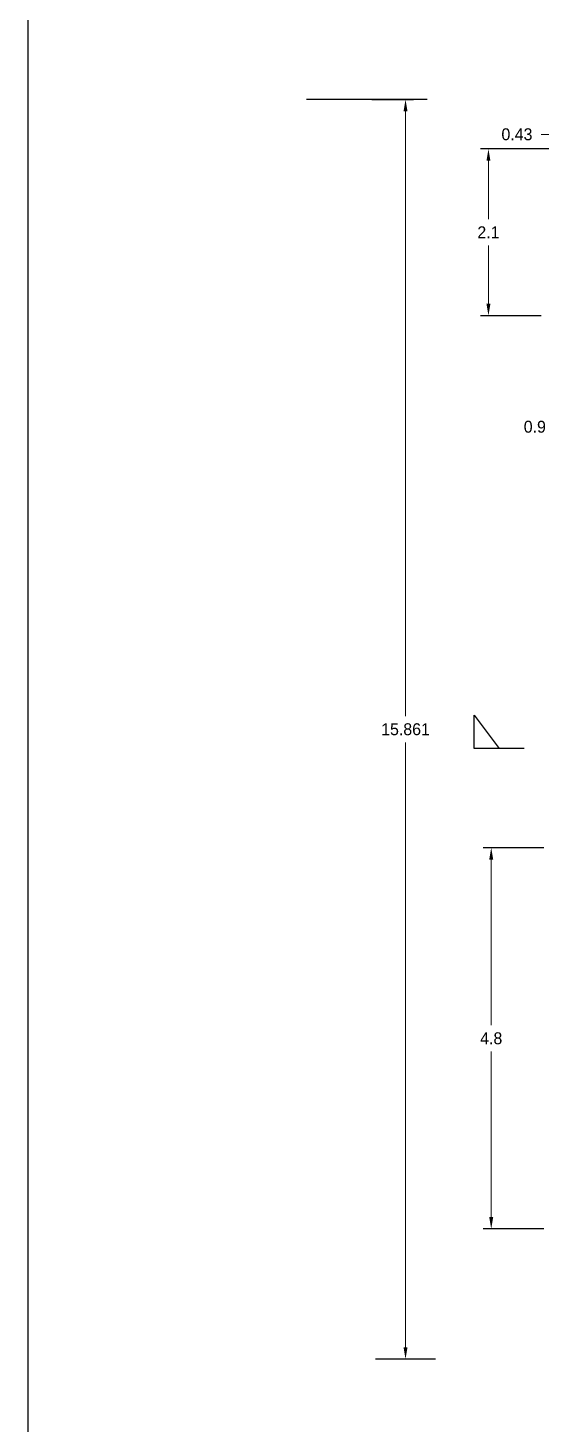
# Model space of a CAD drawing. Header units: inches. Extents: x -100 to 1476, y -184 to 112.
# Drawn here: x 13.35 to 19.81, y 27.32 to 44.9 of the extents above; entities that cross this region are included whole.
import ezdxf

# ---------------------------------------------------------------- set-up
doc = ezdxf.new("R2010")
doc.units = ezdxf.units.IN
doc.header["$MEASUREMENT"] = 0
doc.header["$PDMODE"] = 66
doc.dimstyles.get("Standard").update_dxf_attribs({"dimtxt": 0.15, "dimasz": 0.15, "dimexe": 0.1, "dimexo": 0.0625, "dimgap": 0.09, "dimtad": 0, "dimtih": 1, "dimtoh": 1, "dimdec": 4, "dimdsep": 46, "dimtxsty": 'Standard', "dimcen": 0.09, "dimadec": 0, "dimazin": 0, "dimtfac": 1, "dimtdec": 4, "dimtofl": 0, "dimtmove": 0, "dimatfit": 3, "dimfxl": 0, "dimtolj": 1, "dimtzin": 0, "dimlwd": 15, "dimarcsym": 0})

# ---------------------------------------------------------------- blocks, each defined once
blk = doc.blocks.new('*D11')
at = {"color": 0, "lineweight": -2, "transparency": 16777216}
for p, q in [((17.679, 43.998), (18.203, 43.998)), ((18.04, 28.137), (18.003, 28.137))]:
    blk.add_line(p, q, dxfattribs=at)
at = {"color": 0, "lineweight": 15, "transparency": 16777216}
for p, q in [((18.103, 43.848), (18.103, 36.233)), ((18.103, 28.287), (18.103, 35.903))]:
    blk.add_line(p, q, dxfattribs=at)
at = {"color": 0, "transparency": 16777216}
for points in [[(18.078, 43.848), (18.128, 43.848), (18.103, 43.998)], [(18.078, 28.287), (18.128, 28.287), (18.103, 28.137)]]:
    blk.add_solid(points, dxfattribs=at)
at = {"layer": 'Defpoints', "color": 0, "transparency": 16777216}
for p in [(17.617, 43.998), (18.103, 28.137), (18.103, 28.137)]:
    blk.add_point(p, dxfattribs=at)
at = {"color": 0, "transparency": 16777216, "insert": (18.103, 36.068), "char_height": 0.15, "attachment_point": 5}
blk.add_mtext('\\A1;15.861', dxfattribs=at)
blk = doc.blocks.new('*D15')
at = {"color": 0, "lineweight": -2, "transparency": 16777216}
for p, q in [((17.679, 43.998), (18.203, 43.998)), ((18.04, 28.137), (18.003, 28.137))]:
    blk.add_line(p, q, dxfattribs=at)
at = {"color": 0, "lineweight": 15, "transparency": 16777216}
for p, q in [((18.103, 43.848), (18.103, 36.233)), ((18.103, 28.287), (18.103, 35.903))]:
    blk.add_line(p, q, dxfattribs=at)
at = {"color": 0, "transparency": 16777216}
for points in [[(18.078, 43.848), (18.128, 43.848), (18.103, 43.998)], [(18.078, 28.287), (18.128, 28.287), (18.103, 28.137)]]:
    blk.add_solid(points, dxfattribs=at)
at = {"layer": 'Defpoints', "color": 0, "transparency": 16777216}
for p in [(17.617, 43.998), (18.103, 28.137), (18.103, 28.137)]:
    blk.add_point(p, dxfattribs=at)
at = {"color": 0, "transparency": 16777216, "insert": (18.103, 36.068), "char_height": 0.15, "attachment_point": 5}
blk.add_mtext('\\A1;15.861', dxfattribs=at)
blk = doc.blocks.new('*D31')
at = {"color": 0, "lineweight": -2, "transparency": 16777216}
for p, q in [((19.909, 43.376), (19.047, 43.376)), ((19.812, 41.276), (19.047, 41.276))]:
    blk.add_line(p, q, dxfattribs=at)
at = {"color": 0, "lineweight": 15, "transparency": 16777216}
for p, q in [((19.147, 43.226), (19.147, 42.491)), ((19.147, 41.426), (19.147, 42.161))]:
    blk.add_line(p, q, dxfattribs=at)
at = {"color": 0, "transparency": 16777216}
for points in [[(19.122, 43.226), (19.172, 43.226), (19.147, 43.376)], [(19.122, 41.426), (19.172, 41.426), (19.147, 41.276)]]:
    blk.add_solid(points, dxfattribs=at)
at = {"layer": 'Defpoints', "color": 0, "transparency": 16777216}
for p in [(19.971, 43.376), (19.147, 41.276), (19.875, 41.276)]:
    blk.add_point(p, dxfattribs=at)
at = {"color": 0, "transparency": 16777216, "insert": (19.147, 42.326), "char_height": 0.15, "attachment_point": 5}
blk.add_mtext('\\A1;2.1', dxfattribs=at)
blk = doc.blocks.new('*D102')
at = {"color": 0, "lineweight": -2, "transparency": 16777216}
for p, q in [((20.109, 43.44), (20.109, 43.659)), ((20.539, 43.44), (20.539, 43.659))]:
    blk.add_line(p, q, dxfattribs=at)
at = {"color": 0, "lineweight": 15, "transparency": 16777216}
for p, q in [((19.959, 43.559), (19.809, 43.559)), ((20.689, 43.559), (20.839, 43.559))]:
    blk.add_line(p, q, dxfattribs=at)
at = {"color": 0, "transparency": 16777216}
for points in [[(19.959, 43.584), (19.959, 43.534), (20.109, 43.559)], [(20.689, 43.584), (20.689, 43.534), (20.539, 43.559)]]:
    blk.add_solid(points, dxfattribs=at)
at = {"layer": 'Defpoints', "color": 0, "transparency": 16777216}
for p in [(20.109, 43.559), (20.109, 43.377), (20.539, 43.377)]:
    blk.add_point(p, dxfattribs=at)
at = {"color": 0, "transparency": 16777216, "insert": (19.506, 43.559), "char_height": 0.15, "attachment_point": 5}
blk.add_mtext('\\A1;0.43', dxfattribs=at)
blk = doc.blocks.new('*D106')
at = {"color": 0, "lineweight": -2, "transparency": 16777216}
for p, q in [((20.109, 39.94), (20.109, 39.977)), ((21.009, 39.94), (21.009, 39.977))]:
    blk.add_line(p, q, dxfattribs=at)
at = {"color": 0, "lineweight": 15, "transparency": 16777216}
for p, q in [((20.109, 39.877), (19.959, 39.877)), ((20.859, 39.877), (20.259, 39.877))]:
    blk.add_line(p, q, dxfattribs=at)
at = {"color": 0, "transparency": 16777216}
for points in [[(20.259, 39.902), (20.259, 39.852), (20.109, 39.877)], [(20.859, 39.902), (20.859, 39.852), (21.009, 39.877)]]:
    blk.add_solid(points, dxfattribs=at)
at = {"layer": 'Defpoints', "color": 0, "transparency": 16777216}
for p in [(20.109, 39.877), (20.109, 39.877), (21.009, 39.877)]:
    blk.add_point(p, dxfattribs=at)
at = {"color": 0, "transparency": 16777216, "insert": (19.731, 39.877), "char_height": 0.15, "attachment_point": 5}
blk.add_mtext('\\A1;0.9', dxfattribs=at)
blk = doc.blocks.new('*D437')
at = {"color": 0, "linetype": 'ByBlock', "lineweight": -2, "ltscale": 3, "transparency": 16777216}
for p, q in [((19.846, 34.577), (19.082, 34.577)), ((19.846, 29.777), (19.082, 29.777))]:
    blk.add_line(p, q, dxfattribs=at)
at = {"color": 0, "linetype": 'ByBlock', "lineweight": 15, "ltscale": 3, "transparency": 16777216}
for p, q in [((19.182, 34.427), (19.182, 32.342)), ((19.182, 29.927), (19.182, 32.012))]:
    blk.add_line(p, q, dxfattribs=at)
at = {"color": 0, "linetype": 'ByBlock', "lineweight": 18, "ltscale": 3, "transparency": 16777216}
for points in [[(19.207, 34.427), (19.157, 34.427), (19.182, 34.577)], [(19.157, 29.927), (19.207, 29.927), (19.182, 29.777)]]:
    blk.add_solid(points, dxfattribs=at)
at = {"layer": 'Defpoints', "color": 0, "linetype": 'ByBlock', "lineweight": 18, "transparency": 16777216}
for p in [(19.909, 34.577), (19.182, 29.777), (19.909, 29.777)]:
    blk.add_point(p, dxfattribs=at)
at = {"color": 0, "linetype": 'ByBlock', "lineweight": 18, "ltscale": 3, "transparency": 16777216, "insert": (19.182, 32.177), "char_height": 0.15, "attachment_point": 5}
blk.add_mtext('\\A1;4.8', dxfattribs=at)

msp = doc.modelspace()

# ---------------------------------------------------------------- linework, layer by layer
for p, q in [((18.37631, 43.99842), (16.85709, 43.99842)), ((18.48007, 28.13742), (17.72591, 28.13742))]:
    msp.add_line(p, q)
at = {"color": 0, "linetype": 'ByBlock'}
for p, q in [((18.96872, 35.82792), (18.96872, 36.24617)), ((18.96872, 36.24617), (19.2822, 35.82792)), ((19.59568, 35.82792), (18.96872, 35.82792))]:
    msp.add_line(p, q, dxfattribs=at)
msp.add_lwpolyline([(119.3225, 66.29199), (13.34819, 66.29199), (13.34819, -10.53759), (119.3225, -10.53759)], close=True, dxfattribs=at)

# ---------------------------------------------------------------- dimensions: what is measured, and where the dimension line sits
for base, p1, p2, picture, middle in [((18.10299, 28.13742), (17.6167, 43.99842), (18.10299, 28.13742), '*D11', (18.10299, 36.06792)), ((18.10299, 28.13742), (17.6167, 43.99842), (18.10299, 28.13742), '*D15', (18.10299, 36.06792)), ((19.14727, 41.27613), (19.97137, 43.37613), (19.8747, 41.27613), '*D31', (19.14727, 42.32613))]:
    dim = msp.add_linear_dim(base=base, p1=p1, p2=p2, angle=90, dimstyle='Standard')
    dim.commit()
    dim.dimension.update_dxf_attribs({"geometry": picture, "text_midpoint": middle})
at = {"color": 0}
for base, p1, p2, picture, middle in [((20.10887, 43.55944), (20.53887, 43.37742), (20.10887, 43.37742), '*D102', (19.50637, 43.55944)), ((20.10887, 39.87742), (21.00887, 39.87742), (20.10887, 39.87742), '*D106', (19.73137, 39.87742))]:
    dim = msp.add_linear_dim(base=base, p1=p1, p2=p2, dimstyle='Standard', dxfattribs=at)
    dim.commit()
    dim.dimension.update_dxf_attribs({"geometry": picture, "text_midpoint": middle})
at = {"color": 4, "linetype": 'ByBlock', "lineweight": 18, "ltscale": 3}
dim = msp.add_linear_dim(base=(19.18231, 29.77742), p1=(19.90887, 34.57742), p2=(19.90887, 29.77742), angle=90, dimstyle='Standard', dxfattribs=at)
dim.commit()
dim.dimension.update_dxf_attribs({"geometry": '*D437', "text_midpoint": (19.18231, 32.17742)})

doc.saveas('drawing.dxf')
